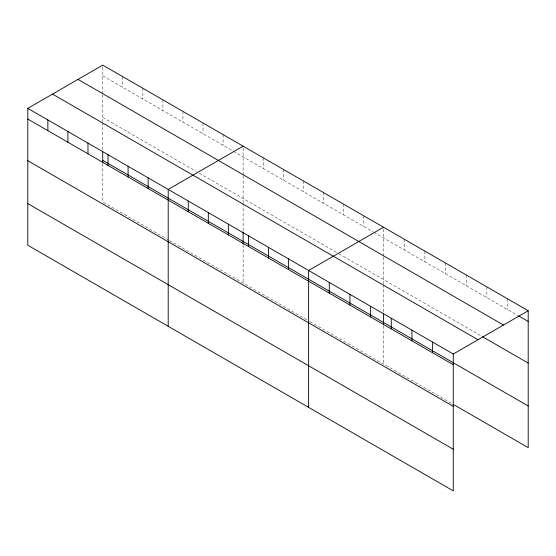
<?xml version="1.0" encoding="UTF-8"?>
<svg xmlns="http://www.w3.org/2000/svg" width="556" height="556" viewBox="0 0 556 556"><rect width="100%" height="100%" fill="white"/><g stroke="black" fill="none" stroke-linecap="round" stroke-linejoin="round"><path stroke-width="0.42" stroke-dasharray="2.78 2.08" d="M102.728 94.027L102.728 65.115M243.132 175.953L243.132 202.801M243.132 175.084L243.132 146.172M383.543 257.018L383.543 283.859M383.543 256.149L383.543 227.237M102.728 75.804L232.735 150.864M233.478 151.295L373.139 231.928M373.882 232.352L517.865 315.488M102.728 117.448L196.331 171.484M199.305 173.201L338.222 253.404M338.965 253.835L481.704 336.241M168.843 240.157L102.728 201.981L102.728 162.95M169.587 240.588L309.247 321.222M309.991 321.646L452.181 403.739M507.538 298.822L507.538 309.518M486.868 286.896L486.868 297.585M466.206 274.963L466.206 285.659M445.537 263.03L445.537 273.726M424.874 251.103L424.874 261.793M404.205 239.17L404.205 249.859M383.543 284.721L383.543 312.173M383.543 325.941L383.543 364.11M363.478 215.659L363.478 226.355M343.42 204.08L343.42 214.769M323.363 192.494L323.363 203.19M303.305 180.915L303.305 191.611M283.247 169.337L283.247 180.033M263.19 157.758L263.19 168.447M243.132 203.656L243.132 231.115M243.132 244.876L243.132 283.046M223.074 134.594L223.074 145.29M203.016 123.015L203.016 133.711M182.959 111.436L182.959 122.125M162.901 99.851L162.901 110.547M142.843 88.272L142.843 98.968M122.786 76.693L122.786 87.389M102.728 94.888L102.728 121.736M102.728 122.591L102.728 150.05"/><path stroke-width="0.83" d="M27.8 108.371L453.272 354.019L453.272 490.885L27.8 245.245L27.8 108.371L102.728 65.115L528.2 310.755L528.2 447.629L452.918 404.163M243.132 146.172L168.204 189.436L168.204 326.302M383.543 227.237L308.615 270.494L308.615 407.367M453.272 354.019L528.2 310.755M518.602 315.912L528.2 321.451M78 79.39L503.472 325.031M482.441 336.672L528.2 363.089M52.528 94.096L478 339.744M102.728 160.343L528.2 405.991M27.8 119.067L453.272 364.708M27.8 160.705L453.272 406.346M27.8 203.607L453.272 449.248M432.61 342.086L432.61 352.775M411.94 330.153L411.94 340.849M391.278 318.22L391.278 328.916M383.543 313.035L383.543 325.072M370.609 306.293L370.609 316.983M349.946 294.36L349.946 305.056M329.277 282.427L329.277 293.123M288.557 258.915L288.557 269.611M268.492 247.337L268.492 258.033M248.435 235.758L248.435 246.447M243.132 231.97L243.132 244.008M228.377 224.172L228.377 234.868M208.319 212.594L208.319 223.29M188.262 201.015L188.262 211.711M148.146 177.85L148.146 188.547M128.089 166.272L128.089 176.968M108.031 154.693L108.031 165.389M102.728 151.767L102.728 162.95M87.973 143.114L87.973 153.803M67.915 131.536L67.915 142.225M47.858 119.95L47.858 130.646"/></g></svg>
